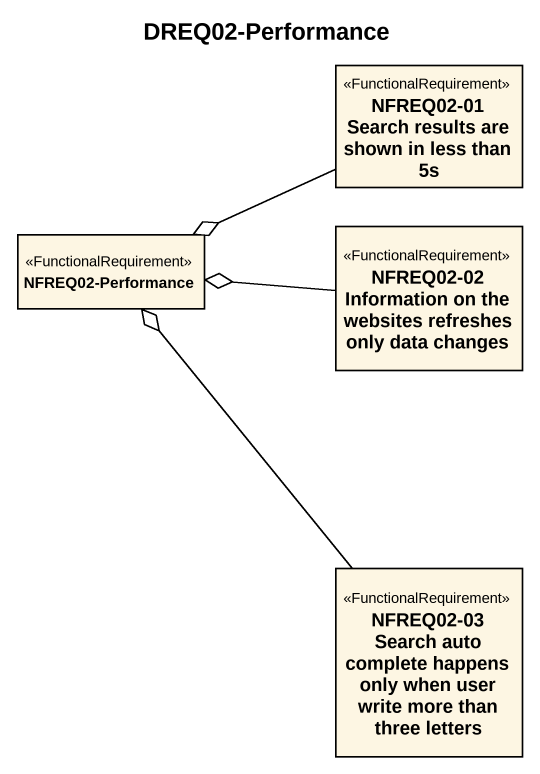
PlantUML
@startuml
title DREQ02-Performance
hide circle
hide empty members
class "NFREQ02-01 Search results are shown in less than 5s" as NFREQ02_01_Search_results <<FunctionalRequirement>>
class "NFREQ02-Performance" as NFREQ02_Performance <<FunctionalRequirement>>
class "NFREQ02-02 Information on the websites refreshes only data changes" as NFREQ02_02_Information_on <<FunctionalRequirement>>
class "NFREQ02-03 Search auto complete happens only when user write more than three letters" as NFREQ02_03_Search_auto <<FunctionalRequirement>>
NFREQ02_01_Search_results -left-o NFREQ02_Performance
NFREQ02_02_Information_on -left-o NFREQ02_Performance
NFREQ02_03_Search_auto -up-o NFREQ02_Performance
@enduml
